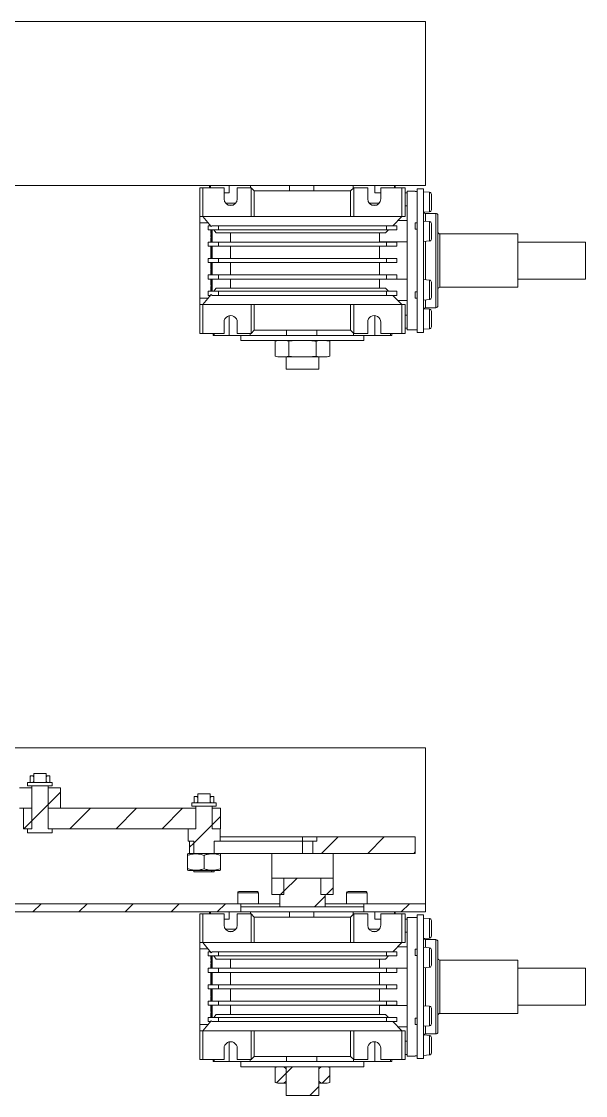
# Model space of a CAD drawing. Header units: millimetres. Extents: x 0 to 841, y 0 to 594.
# Drawn here: x 333.3 to 388.3, y 277.8 to 382.5 of the extents above; entities that cross this region are included whole.
import ezdxf

# ---------------------------------------------------------------- set-up
doc = ezdxf.new("R2010")
doc.units = ezdxf.units.MM

# ---------------------------------------------------------------- blocks, each defined once
blk = doc.blocks.new('SW_HATCH_0')
at = {"color": 0, "linetype": 'Continuous', "lineweight": 0}
for p, q in [((-28.09, 30.28), (-28.16, 30.21)), ((-25.2, 28.68), (-26.4, 27.48)), ((-12.13, 28.28), (-12.16, 28.25)), ((-26.4, 27.48), (-28, 25.88)), ((-22.27, 27.12), (-24.27, 25.12)), ((-17.78, 27.12), (-19.78, 25.12)), ((-13.29, 27.12), (-15.29, 25.12)), ((-9.6, 26.32), (-10.4, 25.52)), ((-28, 25.88), (-28.76, 25.12)), ((-10.4, 25.52), (-12.2, 23.72)), ((1.87, 24.32), (0.27, 22.72)), ((6.36, 24.32), (4.76, 22.72)), ((-12.2, 23.72), (-12.6, 23.32)), ((9.4, 22.87), (9.25, 22.72)), ((-10.39, 21.04), (-10.51, 20.92)), ((-2.13, 20.32), (-3.4, 19.05)), ((-3.4, 19.05), (-3.73, 18.72)), ((1.4, 19.36), (0.76, 18.72)), ((-27.08, 17.82), (-27.88, 17.02)), ((-22.59, 17.82), (-23.39, 17.02)), ((-18.1, 17.82), (-18.9, 17.02)), ((-13.61, 17.82), (-14.41, 17.02)), ((-9.12, 17.82), (-9.92, 17.02)), ((-3.73, 18.72), (-3.8, 18.65)), ((0.6, 18.56), (-0.44, 17.52)), ((8.84, 17.82), (8.04, 17.02)), ((-3.2, 1.29), (-4.13, 0.36)), ((-2.57, 1.92), (-3.2, 1.29)), ((1.07, 1.07), (0.32, 0.32)), ((0, 0), (-0.88, -0.88))]:
    blk.add_line(p, q, dxfattribs=at)

msp = doc.modelspace()

# ---------------------------------------------------------------- linework, layer by layer
at = {"color": 7, "linetype": 'Continuous', "lineweight": 15}
for p, q in [((372.71, 382.45), (330.71, 382.45)), ((372.71, 366.45), (372.71, 382.45)), ((372.71, 366.45), (330.71, 366.45)), ((351.66, 366.45), (351.66, 366.25)), ((351.73, 366.25), (351.73, 366.45)), ((353.56, 365.75), (353.56, 366.45)), ((355.63, 366.25), (355.63, 366.45)), ((359.44, 365.95), (359.44, 366.45)), ((361.83, 365.95), (361.83, 366.45)), ((365.66, 366.21), (365.66, 366.45)), ((367.78, 365.75), (367.78, 366.45)), ((369.67, 366.25), (369.67, 366.45)), ((369.76, 366.25), (369.76, 366.45)), ((350.71, 363.45), (350.71, 366.25)), ((351.01, 366.25), (350.71, 366.25)), ((351.01, 366.25), (351.01, 363.45)), ((353.07, 366.25), (351.01, 366.25)), ((353.07, 365.15), (353.07, 366.25)), ((353.56, 365.75), (353.07, 365.75)), ((355.71, 366.25), (354.35, 366.25)), ((354.35, 366.25), (354.35, 365.15)), ((355.71, 363.45), (355.71, 366.25)), ((356.01, 365.95), (355.71, 366.25)), ((356.01, 365.95), (356.01, 363.45)), ((365.41, 365.95), (356.01, 365.95)), ((365.71, 366.25), (365.41, 365.95)), ((365.41, 363.45), (365.41, 365.95)), ((365.71, 363.45), (365.71, 366.25)), ((367.07, 366.25), (365.71, 366.25)), ((367.07, 365.15), (367.07, 366.25)), ((368.35, 365.75), (367.78, 365.75)), ((370.41, 366.25), (368.35, 366.25)), ((368.35, 366.25), (368.35, 365.15)), ((370.41, 366.25), (370.41, 363.45)), ((370.71, 366.25), (370.41, 366.25)), ((370.71, 366.25), (370.71, 363.45)), ((370.91, 365.75), (370.71, 365.75)), ((371.71, 365.9), (370.91, 365.9)), ((370.91, 352.4), (370.91, 365.9)), ((371.71, 365.9), (371.71, 365.89)), ((371.71, 365.89), (371.91, 365.89)), ((372.51, 366.15), (371.91, 366.15)), ((371.91, 352.15), (371.91, 366.15)), ((372.51, 352.15), (372.51, 366.15)), ((373.11, 365.8), (372.51, 365.85)), ((373.29, 365.6), (373.29, 364.1)), ((354.21, 364.75), (353.21, 364.75)), ((353.93, 364.55), (353.49, 364.55)), ((368.21, 364.75), (367.21, 364.75)), ((367.93, 364.55), (367.49, 364.55)), ((370.91, 364.47), (370.71, 364.47)), ((351.01, 363.45), (350.71, 363.45)), ((350.71, 363.45), (350.71, 362.84)), ((355.71, 363.45), (351.01, 363.45)), ((351.01, 363.45), (351.82, 362.46)), ((356.01, 363.45), (355.71, 363.45)), ((365.41, 363.45), (356.01, 363.45)), ((365.71, 363.45), (365.41, 363.45)), ((370.41, 363.45), (365.71, 363.45)), ((370.41, 363.45), (369.51, 362.55)), ((370.71, 363.45), (370.41, 363.45)), ((372.54, 363.86), (373.11, 363.91)), ((373.71, 363.75), (372.71, 363.75)), ((373.91, 354.75), (373.91, 363.55)), ((350.71, 362.84), (350.71, 355.47)), ((351.51, 362.84), (350.71, 362.84)), ((351.51, 362.15), (351.51, 362.55)), ((351.74, 362.55), (351.51, 362.55)), ((351.91, 362.55), (351.82, 362.46)), ((351.91, 362.55), (352.51, 362.55)), ((352.51, 362.15), (352.51, 362.55)), ((352.51, 362.55), (368.91, 362.55)), ((368.91, 362.15), (368.91, 362.55)), ((368.91, 362.55), (369.51, 362.55)), ((369.51, 362.55), (369.91, 362.55)), ((369.91, 362.15), (369.91, 362.55)), ((370.91, 363.05), (370.01, 363.05)), ((371.91, 362.83), (371.71, 362.83)), ((371.71, 362.83), (371.71, 362.21)), ((373.11, 362.95), (372.51, 363)), ((373.29, 362.75), (373.29, 361.25)), ((352.51, 362.15), (351.51, 362.15)), ((351.77, 362.15), (351.77, 362.13)), ((351.81, 362.13), (351.77, 362.13)), ((351.77, 362.13), (351.77, 361.8)), ((351.81, 361.8), (351.77, 361.8)), ((351.81, 361.68), (351.77, 361.68)), ((351.77, 361.46), (351.77, 361.68)), ((351.77, 361.46), (351.81, 361.46)), ((351.77, 361.12), (351.77, 361.37)), ((351.81, 361.37), (351.77, 361.37)), ((351.81, 362.15), (351.81, 360.95)), ((351.91, 362.15), (351.91, 360.95)), ((352.31, 361.85), (352.07, 362.15)), ((368.81, 361.85), (352.31, 361.85)), ((368.91, 362.15), (352.51, 362.15)), ((353.68, 361.85), (353.68, 360.95)), ((368.21, 360.95), (368.21, 361.85)), ((369.11, 362.15), (368.81, 361.85)), ((369.91, 362.15), (368.91, 362.15)), ((371.71, 362.21), (371.91, 362.21)), ((381.71, 361.75), (374.11, 361.75)), ((381.71, 356.55), (381.71, 361.75)), ((351.51, 360.55), (351.51, 360.95)), ((351.51, 360.95), (352.51, 360.95)), ((352.51, 360.55), (351.51, 360.55)), ((351.77, 361.12), (351.81, 361.12)), ((351.77, 361.12), (351.77, 361)), ((351.81, 361), (351.77, 361)), ((351.77, 361), (351.77, 360.95)), ((351.77, 360.37), (351.77, 360.55)), ((351.77, 360.37), (351.81, 360.37)), ((351.77, 360.37), (351.77, 360.34)), ((351.81, 360.34), (351.77, 360.34)), ((351.77, 360.34), (351.77, 360.09)), ((351.81, 360.55), (351.81, 359.35)), ((351.91, 359.35), (351.91, 360.55)), ((352.51, 360.55), (352.51, 360.95)), ((352.51, 360.95), (368.91, 360.95)), ((368.91, 360.55), (352.51, 360.55)), ((353.68, 360.55), (353.68, 359.35)), ((370.91, 360.97), (368.21, 360.97)), ((368.21, 359.35), (368.21, 360.55)), ((368.91, 360.55), (368.91, 360.95)), ((368.91, 360.95), (369.91, 360.95)), ((369.91, 360.55), (368.91, 360.55)), ((369.91, 360.55), (369.91, 360.95)), ((372.51, 361), (373.11, 361.06)), ((388.31, 360.95), (381.71, 360.95)), ((388.31, 359.15), (388.31, 360.95)), ((351.51, 358.95), (351.51, 359.35)), ((351.51, 359.35), (352.51, 359.35)), ((351.81, 360.09), (351.77, 360.09)), ((351.77, 360.09), (351.77, 360.05)), ((351.81, 360.05), (351.77, 360.05)), ((351.77, 360.05), (351.77, 359.83)), ((351.77, 359.83), (351.77, 359.57)), ((351.81, 359.83), (351.77, 359.83)), ((351.77, 359.57), (351.81, 359.57)), ((351.77, 359.57), (351.77, 359.35)), ((352.51, 358.95), (352.51, 359.35)), ((352.51, 359.35), (368.91, 359.35)), ((368.91, 358.95), (368.91, 359.35)), ((368.91, 359.35), (369.91, 359.35)), ((369.91, 358.95), (369.91, 359.35)), ((388.31, 357.35), (388.31, 359.15)), ((352.51, 358.95), (351.51, 358.95)), ((351.77, 358.96), (351.77, 358.68)), ((351.77, 358.68), (351.81, 358.68)), ((351.77, 358.68), (351.77, 358.6)), ((351.81, 358.6), (351.77, 358.6)), ((351.77, 358.6), (351.77, 358.27)), ((351.81, 358.27), (351.77, 358.27)), ((351.81, 358.21), (351.77, 358.21)), ((351.77, 357.98), (351.77, 358.21)), ((351.81, 358.95), (351.81, 357.75)), ((351.91, 357.75), (351.91, 358.95)), ((368.91, 358.95), (352.51, 358.95)), ((353.68, 358.95), (353.68, 357.75)), ((368.21, 357.75), (368.21, 358.95)), ((369.91, 358.95), (368.91, 358.95)), ((351.51, 357.35), (351.51, 357.75)), ((351.51, 357.75), (352.51, 357.75)), ((352.51, 357.35), (351.51, 357.35)), ((351.81, 357.98), (351.77, 357.98)), ((351.77, 357.98), (351.77, 357.76)), ((351.81, 357.76), (351.77, 357.76)), ((351.77, 357.76), (351.77, 357.75)), ((351.77, 357.36), (351.77, 357.14)), ((351.77, 357.14), (351.81, 357.14)), ((351.77, 357.14), (351.77, 357.07)), ((351.81, 357.07), (351.77, 357.07)), ((351.77, 357.07), (351.77, 356.74)), ((351.81, 357.35), (351.81, 356.15)), ((351.91, 357.35), (351.91, 356.15)), ((352.51, 357.35), (352.51, 357.75)), ((352.51, 357.75), (368.91, 357.75)), ((368.91, 357.35), (352.51, 357.35)), ((353.68, 357.35), (353.68, 356.45)), ((368.21, 356.45), (368.21, 357.35)), ((370.91, 357.34), (368.21, 357.34)), ((368.91, 357.35), (368.91, 357.75)), ((368.91, 357.75), (369.91, 357.75)), ((369.91, 357.35), (368.91, 357.35)), ((369.91, 357.35), (369.91, 357.75)), ((373.11, 357.25), (372.51, 357.3)), ((373.29, 357.05), (373.29, 356.76)), ((381.71, 357.35), (388.31, 357.35)), ((351.51, 356.15), (351.51, 355.75)), ((351.51, 356.15), (352.51, 356.15)), ((351.81, 356.74), (351.77, 356.74)), ((351.77, 356.44), (351.77, 356.63)), ((351.81, 356.63), (351.77, 356.63)), ((351.77, 356.44), (351.81, 356.44)), ((351.77, 356.44), (351.77, 356.31)), ((351.81, 356.31), (351.77, 356.31)), ((351.77, 356.31), (351.77, 356.15)), ((352.31, 356.45), (352.07, 356.15)), ((352.31, 356.45), (368.81, 356.45)), ((352.51, 356.15), (352.51, 355.75)), ((352.51, 356.15), (368.91, 356.15)), ((368.81, 356.45), (369.11, 356.15)), ((368.91, 356.15), (368.91, 355.75)), ((368.91, 356.15), (369.91, 356.15)), ((369.91, 356.15), (369.91, 355.75)), ((371.91, 356.09), (371.71, 356.09)), ((371.71, 356.09), (371.71, 355.47)), ((373.29, 356.76), (373.29, 355.55)), ((374.11, 356.55), (381.71, 356.55)), ((351.51, 355.47), (350.71, 355.47)), ((350.71, 355.47), (350.71, 354.85)), ((351.82, 355.85), (351.01, 354.85)), ((351.74, 355.75), (351.51, 355.75)), ((351.91, 355.75), (351.82, 355.85)), ((351.91, 355.75), (352.51, 355.75)), ((352.51, 355.75), (368.91, 355.75)), ((368.91, 355.75), (369.51, 355.75)), ((369.51, 355.75), (370.41, 354.85)), ((369.91, 355.75), (369.51, 355.75)), ((370.01, 355.26), (370.91, 355.26)), ((371.71, 355.47), (371.91, 355.47)), ((372.51, 355.3), (373.11, 355.36)), ((350.71, 354.85), (350.71, 352.05)), ((350.71, 354.85), (351.01, 354.85)), ((351.01, 352.05), (351.01, 354.85)), ((351.01, 354.85), (355.71, 354.85)), ((355.71, 354.85), (355.71, 352.05)), ((355.71, 354.85), (356.01, 354.85)), ((356.01, 354.85), (356.01, 352.35)), ((356.01, 354.85), (365.41, 354.85)), ((365.41, 354.85), (365.41, 352.35)), ((365.41, 354.85), (365.71, 354.85)), ((365.71, 354.85), (365.71, 352.05)), ((365.71, 354.85), (370.41, 354.85)), ((370.41, 354.85), (370.41, 352.05)), ((370.41, 354.85), (370.71, 354.85)), ((370.71, 354.85), (370.71, 352.05)), ((373.11, 354.4), (372.54, 354.45)), ((372.71, 354.55), (373.71, 354.55)), ((373.29, 354.2), (373.29, 353.17)), ((353.07, 352.05), (353.07, 353.15)), ((353.56, 351.85), (353.56, 353.77)), ((354.35, 353.15), (354.35, 352.05)), ((367.07, 352.05), (367.07, 353.15)), ((367.78, 353.79), (367.78, 351.85)), ((368.35, 353.15), (368.35, 352.05)), ((370.91, 353.84), (370.71, 353.84)), ((373.29, 353.17), (373.29, 352.7)), ((350.71, 352.05), (351.01, 352.05)), ((351.01, 352.05), (353.07, 352.05)), ((351.99, 352.05), (351.99, 351.85)), ((352.1, 351.85), (351.99, 351.85)), ((352.1, 351.85), (352.1, 352.05)), ((353.56, 351.85), (352.1, 351.85)), ((355.61, 351.85), (353.56, 351.85)), ((354.35, 352.05), (355.71, 352.05)), ((354.71, 351.85), (354.71, 351.35)), ((355.61, 351.85), (355.61, 352.05)), ((359.17, 351.85), (355.61, 351.85)), ((355.71, 352.05), (356.01, 352.35)), ((356.01, 352.35), (365.41, 352.35)), ((359.17, 352.35), (359.17, 351.85)), ((362.1, 351.85), (359.17, 351.85)), ((362.1, 351.85), (362.1, 352.35)), ((365.69, 351.85), (362.1, 351.85)), ((365.41, 352.35), (365.71, 352.05)), ((365.69, 351.85), (365.69, 352.07)), ((367.78, 351.85), (365.69, 351.85)), ((365.71, 352.05), (367.07, 352.05)), ((366.71, 351.35), (366.71, 351.85)), ((369.29, 351.85), (367.78, 351.85)), ((368.35, 352.05), (370.41, 352.05)), ((369.29, 352.05), (369.29, 351.85)), ((369.29, 351.85), (369.43, 351.85)), ((369.43, 351.85), (369.43, 352.05)), ((370.41, 352.05), (370.71, 352.05)), ((370.91, 352.55), (370.71, 352.55)), ((370.91, 352.4), (371.71, 352.4)), ((371.71, 352.41), (371.71, 352.4)), ((371.91, 352.41), (371.71, 352.41)), ((371.91, 352.15), (372.51, 352.15)), ((372.51, 352.45), (373.11, 352.51)), ((354.71, 351.35), (366.71, 351.35)), ((358.31, 351.35), (358.04, 351.28)), ((358.04, 351.28), (358.39, 351.35)), ((358.04, 351.28), (358.04, 349.83)), ((359.37, 351.28), (360.08, 351.35)), ((359.37, 351.28), (359.37, 349.83)), ((362.05, 351.28), (362.4, 351.35)), ((362.05, 351.28), (362.05, 349.83)), ((363.39, 351.28), (363.11, 351.35)), ((363.39, 351.28), (363.39, 349.83)), ((358.04, 349.83), (358.31, 349.75)), ((358.39, 349.75), (358.31, 349.75)), ((358.39, 349.75), (359.02, 349.75)), ((359.37, 349.83), (359.02, 349.75)), ((360.08, 349.75), (359.02, 349.75)), ((359.11, 349.75), (359.11, 348.55)), ((360.08, 349.75), (361.34, 349.75)), ((362.05, 349.83), (361.34, 349.75)), ((362.4, 349.75), (361.34, 349.75)), ((362.31, 348.55), (362.31, 349.75)), ((362.4, 349.75), (363.03, 349.75)), ((363.39, 349.83), (363.03, 349.75)), ((363.11, 349.75), (363.03, 349.75)), ((363.11, 349.75), (363.39, 349.83)), ((362.31, 348.55), (359.11, 348.55)), ((372.71, 311.66), (332.11, 311.66)), ((372.71, 296.46), (372.71, 311.66)), ((334.15, 308.92), (334.15, 308.28)), ((334.41, 308.92), (334.15, 308.92)), ((334.41, 308.92), (334.51, 308.82)), ((334.41, 308.92), (334.51, 308.92)), ((334.51, 309.16), (334.51, 308.28)), ((334.51, 309.16), (335.71, 309.16)), ((335.71, 308.28), (335.71, 309.16)), ((335.71, 308.82), (335.82, 308.92)), ((335.71, 308.92), (335.82, 308.92)), ((336.07, 308.92), (335.82, 308.92)), ((336.07, 308.28), (336.07, 308.92)), ((333.91, 308.28), (333.91, 307.96)), ((333.91, 308.28), (336.28, 308.28)), ((333.91, 307.96), (336.28, 307.96)), ((334.31, 307.96), (334.31, 303.76)), ((334.51, 308.38), (334.41, 308.28)), ((334.51, 308.82), (334.51, 308.38)), ((335.71, 308.38), (335.71, 308.82)), ((335.82, 308.28), (335.71, 308.38)), ((335.91, 303.76), (335.91, 307.96)), ((336.28, 308.28), (336.31, 308.28)), ((336.28, 307.96), (336.31, 307.96)), ((336.31, 307.96), (336.31, 308.28)), ((333.11, 307.76), (334.31, 307.76)), ((334.31, 305.76), (334.31, 307.76)), ((335.91, 307.76), (335.91, 305.76)), ((335.91, 307.76), (337.11, 307.76)), ((337.11, 305.76), (337.11, 307.76)), ((350.41, 306.92), (350.15, 306.92)), ((350.15, 306.92), (350.15, 306.28)), ((350.41, 306.92), (350.51, 306.82)), ((350.41, 306.92), (350.51, 306.92)), ((350.51, 307.16), (350.51, 306.28)), ((350.51, 307.16), (351.71, 307.16)), ((350.51, 306.82), (350.51, 306.38)), ((351.71, 306.28), (351.71, 307.16)), ((351.71, 306.82), (351.82, 306.92)), ((351.71, 306.92), (351.82, 306.92)), ((351.71, 306.38), (351.71, 306.82)), ((352.07, 306.92), (351.82, 306.92)), ((352.07, 306.92), (352.07, 306.92)), ((352.07, 306.28), (352.07, 306.92)), ((352.07, 306.89), (352.07, 306.31)), ((334.31, 305.76), (333.11, 305.76)), ((333.51, 303.76), (333.51, 305.76)), ((333.51, 305.76), (334.31, 305.76)), ((334.31, 305.76), (334.31, 303.76)), ((335.91, 303.76), (335.91, 305.76)), ((335.91, 305.76), (350.31, 305.76)), ((337.11, 305.76), (335.91, 305.76)), ((349.91, 306.28), (349.91, 305.96)), ((349.91, 306.28), (352.31, 306.28)), ((349.91, 305.96), (352.31, 305.96)), ((350.31, 305.96), (350.31, 303.76)), ((350.31, 303.76), (350.31, 305.76)), ((350.51, 306.38), (350.41, 306.28)), ((351.82, 306.28), (351.71, 306.38)), ((351.91, 303.76), (351.91, 305.96)), ((351.91, 305.76), (351.91, 303.76)), ((351.91, 305.76), (352.71, 305.76)), ((352.31, 305.96), (352.31, 306.28)), ((352.71, 303.76), (352.71, 305.76)), ((333.51, 303.76), (334.31, 303.76)), ((333.91, 303.76), (333.91, 303.36)), ((333.91, 303.76), (334.31, 303.76)), ((335.91, 303.76), (336.31, 303.76)), ((335.91, 303.76), (350.31, 303.76)), ((336.31, 303.36), (336.31, 303.76)), ((349.56, 302.56), (349.56, 303.76)), ((350.31, 303.76), (349.56, 303.76)), ((351.91, 303.76), (352.71, 303.76)), ((352.67, 303.76), (351.91, 303.76)), ((352.67, 303.76), (352.67, 302.56)), ((333.91, 303.36), (336.31, 303.36)), ((360.71, 302.96), (352.67, 302.96)), ((360.71, 302.56), (360.71, 302.96)), ((362.11, 302.96), (360.71, 302.96)), ((362.11, 302.96), (362.11, 302.56)), ((362.11, 302.96), (371.71, 302.96)), ((371.71, 301.36), (371.71, 302.96)), ((349.56, 302.56), (350.11, 302.56)), ((349.71, 302.56), (349.71, 301.36)), ((349.71, 302.56), (350.11, 302.56)), ((350.11, 302.56), (350.11, 301.36)), ((352.11, 302.56), (352.67, 302.56)), ((352.11, 301.36), (352.11, 302.56)), ((352.67, 302.56), (360.71, 302.56)), ((360.71, 301.36), (360.71, 302.56)), ((360.71, 302.56), (361.71, 302.56)), ((361.71, 302.56), (361.71, 301.36)), ((361.71, 302.56), (362.11, 302.56)), ((349.59, 301.36), (349.51, 301.32)), ((349.51, 299.87), (349.51, 301.17)), ((349.79, 301.36), (349.59, 301.36)), ((352.64, 301.36), (349.79, 301.36)), ((351.11, 299.87), (351.11, 301.17)), ((352.71, 301.32), (352.64, 301.36)), ((352.64, 301.36), (360.71, 301.36)), ((352.71, 301.17), (352.71, 301.31)), ((352.71, 299.87), (352.71, 301.17)), ((357.71, 301.36), (357.71, 298.96)), ((360.71, 301.36), (361.71, 301.36)), ((361.71, 301.36), (371.71, 301.36)), ((363.71, 301.36), (363.71, 298.96)), ((349.51, 299.87), (349.51, 299.73)), ((349.51, 299.72), (349.59, 299.68)), ((349.79, 299.68), (349.59, 299.68)), ((352.64, 299.68), (349.79, 299.68)), ((350.11, 299.68), (350.11, 299.56)), ((350.11, 299.56), (352.11, 299.56)), ((352.11, 299.56), (352.11, 299.68)), ((352.64, 299.68), (352.71, 299.72)), ((357.71, 298.96), (357.71, 297.36)), ((358.91, 298.96), (357.71, 298.96)), ((358.91, 297.36), (358.91, 298.96)), ((362.51, 298.96), (358.91, 298.96)), ((362.51, 298.96), (362.51, 297.36)), ((363.71, 298.96), (362.51, 298.96)), ((363.71, 297.36), (363.71, 298.96)), ((354.41, 297.51), (354.41, 296.46)), ((354.56, 297.66), (355.62, 297.66)), ((355.62, 297.66), (356.26, 297.66)), ((356.41, 296.46), (356.41, 297.51)), ((358.91, 297.36), (357.71, 297.36)), ((358.51, 297.36), (358.51, 296.16)), ((358.91, 297.36), (358.51, 297.36)), ((363.71, 297.36), (362.51, 297.36)), ((362.91, 297.36), (362.51, 297.36)), ((362.91, 296.16), (362.91, 297.36)), ((365.01, 297.51), (365.01, 296.46)), ((365.16, 297.66), (365.93, 297.66)), ((365.93, 297.66), (366.86, 297.66)), ((367.01, 296.46), (367.01, 297.51)), ((354.71, 296.46), (331.51, 296.46)), ((354.71, 295.66), (354.71, 296.46)), ((358.51, 296.46), (354.71, 296.46)), ((366.71, 296.46), (362.91, 296.46)), ((366.71, 296.46), (366.71, 295.66)), ((372.71, 296.46), (366.71, 296.46)), ((372.71, 296.46), (372.71, 295.66)), ((351.66, 295.66), (330.71, 295.66)), ((350.71, 292.66), (350.71, 295.46)), ((351.01, 295.46), (350.71, 295.46)), ((351.01, 295.46), (351.01, 292.66)), ((353.07, 295.46), (351.01, 295.46)), ((351.66, 295.66), (351.66, 295.46)), ((351.73, 295.66), (351.66, 295.66)), ((351.73, 295.46), (351.73, 295.66)), ((353.56, 295.66), (351.73, 295.66)), ((353.07, 294.36), (353.07, 295.46)), ((353.56, 294.96), (353.56, 295.66)), ((355.63, 295.66), (353.56, 295.66)), ((355.71, 295.46), (354.35, 295.46)), ((354.35, 295.46), (354.35, 294.36)), ((354.71, 296.16), (354.71, 295.66)), ((366.71, 296.16), (354.71, 296.16)), ((355.63, 295.46), (355.63, 295.66)), ((359.44, 295.66), (355.63, 295.66)), ((355.71, 292.66), (355.71, 295.46)), ((356.01, 295.16), (355.71, 295.46)), ((359.44, 295.16), (359.44, 295.66)), ((361.83, 295.66), (359.44, 295.66)), ((361.83, 295.16), (361.83, 295.66)), ((365.66, 295.66), (361.83, 295.66)), ((365.71, 295.46), (365.41, 295.16)), ((365.66, 295.41), (365.66, 295.66)), ((367.78, 295.66), (365.66, 295.66)), ((365.71, 292.66), (365.71, 295.46)), ((367.07, 295.46), (365.71, 295.46)), ((366.71, 295.66), (366.71, 296.16)), ((367.07, 294.36), (367.07, 295.46)), ((367.78, 294.96), (367.78, 295.66)), ((369.67, 295.66), (367.78, 295.66)), ((370.41, 295.46), (368.35, 295.46)), ((368.35, 295.46), (368.35, 294.36)), ((369.67, 295.46), (369.67, 295.66)), ((369.76, 295.66), (369.67, 295.66)), ((369.76, 295.46), (369.76, 295.66)), ((372.71, 295.66), (369.76, 295.66)), ((370.41, 295.46), (370.41, 292.66)), ((370.71, 295.46), (370.41, 295.46)), ((370.71, 295.46), (370.71, 292.66)), ((372.51, 295.36), (371.91, 295.36)), ((371.91, 281.36), (371.91, 295.36)), ((372.51, 281.36), (372.51, 295.36)), ((353.56, 294.96), (353.07, 294.96)), ((356.01, 295.16), (356.01, 292.66)), ((365.41, 295.16), (356.01, 295.16)), ((365.41, 292.66), (365.41, 295.16)), ((368.35, 294.96), (367.78, 294.96)), ((370.91, 294.96), (370.71, 294.96)), ((371.71, 295.11), (370.91, 295.11)), ((370.91, 281.61), (370.91, 295.11)), ((371.71, 295.11), (371.71, 295.1)), ((371.71, 295.1), (371.91, 295.1)), ((373.11, 295.01), (372.51, 295.06)), ((373.29, 294.81), (373.29, 293.31)), ((354.21, 293.96), (353.21, 293.96)), ((353.93, 293.76), (353.49, 293.76)), ((368.21, 293.96), (367.21, 293.96)), ((367.93, 293.76), (367.49, 293.76)), ((370.91, 293.67), (370.71, 293.67)), ((351.01, 292.66), (350.71, 292.66)), ((350.71, 292.66), (350.71, 292.05)), ((355.71, 292.66), (351.01, 292.66)), ((351.01, 292.66), (351.82, 291.67)), ((356.01, 292.66), (355.71, 292.66)), ((365.41, 292.66), (356.01, 292.66)), ((365.71, 292.66), (365.41, 292.66)), ((370.41, 292.66), (365.71, 292.66)), ((370.41, 292.66), (369.51, 291.76)), ((370.91, 292.25), (370.01, 292.25)), ((370.71, 292.66), (370.41, 292.66)), ((373.11, 292.16), (372.51, 292.21)), ((372.54, 293.06), (373.11, 293.11)), ((373.71, 292.96), (372.71, 292.96)), ((373.91, 283.96), (373.91, 292.76)), ((351.51, 292.05), (350.71, 292.05)), ((350.71, 292.05), (350.71, 284.67)), ((351.51, 291.36), (351.51, 291.76)), ((351.74, 291.76), (351.51, 291.76)), ((352.51, 291.36), (351.51, 291.36)), ((351.77, 291.36), (351.77, 291.34)), ((351.81, 291.34), (351.77, 291.34)), ((351.77, 291.34), (351.77, 291.01)), ((351.81, 291.36), (351.81, 290.16)), ((351.91, 291.76), (351.82, 291.67)), ((351.91, 291.76), (352.51, 291.76)), ((351.91, 291.36), (351.91, 290.16)), ((352.31, 291.06), (352.07, 291.36)), ((368.81, 291.06), (352.31, 291.06)), ((352.51, 291.36), (352.51, 291.76)), ((352.51, 291.76), (368.91, 291.76)), ((368.91, 291.36), (352.51, 291.36)), ((353.68, 291.06), (353.68, 290.16)), ((368.21, 290.16), (368.21, 291.06)), ((369.11, 291.36), (368.81, 291.06)), ((368.91, 291.36), (368.91, 291.76)), ((368.91, 291.76), (369.51, 291.76)), ((369.91, 291.36), (368.91, 291.36)), ((369.51, 291.76), (369.91, 291.76)), ((369.91, 291.36), (369.91, 291.76)), ((371.91, 292.04), (371.71, 292.04)), ((371.71, 292.04), (371.71, 291.42)), ((371.71, 291.42), (371.91, 291.42)), ((373.29, 291.96), (373.29, 290.46)), ((351.51, 289.76), (351.51, 290.16)), ((351.51, 290.16), (352.51, 290.16)), ((351.81, 291.01), (351.77, 291.01)), ((351.81, 290.88), (351.77, 290.88)), ((351.77, 290.66), (351.77, 290.88)), ((351.77, 290.66), (351.81, 290.66)), ((351.81, 290.58), (351.77, 290.58)), ((351.77, 290.33), (351.77, 290.58)), ((351.77, 290.33), (351.81, 290.33)), ((351.77, 290.33), (351.77, 290.2)), ((351.81, 290.2), (351.77, 290.2)), ((351.77, 290.2), (351.77, 290.16)), ((352.51, 289.76), (352.51, 290.16)), ((352.51, 290.16), (368.91, 290.16)), ((370.91, 290.18), (368.21, 290.18)), ((368.91, 289.76), (368.91, 290.16)), ((368.91, 290.16), (369.91, 290.16)), ((369.91, 289.76), (369.91, 290.16)), ((372.51, 290.21), (373.11, 290.26)), ((381.71, 290.96), (374.11, 290.96)), ((381.71, 285.76), (381.71, 290.96)), ((388.31, 290.16), (381.71, 290.16)), ((388.31, 288.36), (388.31, 290.16)), ((352.51, 289.76), (351.51, 289.76)), ((351.77, 289.58), (351.77, 289.76)), ((351.77, 289.58), (351.81, 289.58)), ((351.77, 289.58), (351.77, 289.54)), ((351.81, 289.54), (351.77, 289.54)), ((351.77, 289.54), (351.77, 289.3)), ((351.81, 289.3), (351.77, 289.3)), ((351.77, 289.3), (351.77, 289.26)), ((351.81, 289.26), (351.77, 289.26)), ((351.77, 289.26), (351.77, 289.04)), ((351.77, 289.04), (351.77, 288.77)), ((351.81, 289.04), (351.77, 289.04)), ((351.81, 289.76), (351.81, 288.56)), ((351.91, 288.56), (351.91, 289.76)), ((368.91, 289.76), (352.51, 289.76)), ((353.68, 289.76), (353.68, 288.56)), ((368.21, 288.56), (368.21, 289.76)), ((369.91, 289.76), (368.91, 289.76)), ((351.51, 288.16), (351.51, 288.56)), ((351.51, 288.56), (352.51, 288.56)), ((352.51, 288.16), (351.51, 288.16)), ((351.77, 288.77), (351.81, 288.77)), ((351.77, 288.77), (351.77, 288.56)), ((351.77, 288.17), (351.77, 287.89)), ((351.81, 288.16), (351.81, 286.96)), ((351.91, 286.96), (351.91, 288.16)), ((352.51, 288.16), (352.51, 288.56)), ((352.51, 288.56), (368.91, 288.56)), ((368.91, 288.16), (352.51, 288.16)), ((353.68, 288.16), (353.68, 286.96)), ((368.21, 286.96), (368.21, 288.16)), ((368.91, 288.16), (368.91, 288.56)), ((368.91, 288.56), (369.91, 288.56)), ((369.91, 288.16), (368.91, 288.16)), ((369.91, 288.16), (369.91, 288.56)), ((388.31, 286.56), (388.31, 288.36)), ((351.51, 286.56), (351.51, 286.96)), ((351.51, 286.96), (352.51, 286.96)), ((351.77, 287.89), (351.81, 287.89)), ((351.77, 287.89), (351.77, 287.81)), ((351.81, 287.81), (351.77, 287.81)), ((351.77, 287.81), (351.77, 287.48)), ((351.81, 287.48), (351.77, 287.48)), ((351.81, 287.41), (351.77, 287.41)), ((351.77, 287.19), (351.77, 287.41)), ((351.81, 287.19), (351.77, 287.19)), ((351.77, 287.19), (351.77, 286.97)), ((351.81, 286.97), (351.77, 286.97)), ((351.77, 286.97), (351.77, 286.96)), ((352.51, 286.56), (352.51, 286.96)), ((352.51, 286.96), (368.91, 286.96)), ((368.91, 286.56), (368.91, 286.96)), ((368.91, 286.96), (369.91, 286.96)), ((369.91, 286.56), (369.91, 286.96)), ((352.51, 286.56), (351.51, 286.56)), ((351.77, 286.56), (351.77, 286.35)), ((351.77, 286.35), (351.81, 286.35)), ((351.77, 286.35), (351.77, 286.27)), ((351.81, 286.27), (351.77, 286.27)), ((351.77, 286.27), (351.77, 285.94)), ((351.81, 285.94), (351.77, 285.94)), ((351.81, 285.83), (351.77, 285.83)), ((351.77, 285.65), (351.77, 285.83)), ((351.81, 286.56), (351.81, 285.36)), ((351.91, 286.56), (351.91, 285.36)), ((368.91, 286.56), (352.51, 286.56)), ((353.68, 286.56), (353.68, 285.66)), ((368.21, 285.66), (368.21, 286.56)), ((370.91, 286.54), (368.21, 286.54)), ((369.91, 286.56), (368.91, 286.56)), ((373.11, 286.46), (372.51, 286.51)), ((373.29, 286.26), (373.29, 285.97)), ((373.29, 285.97), (373.29, 284.76)), ((381.71, 286.56), (388.31, 286.56)), ((351.82, 285.05), (351.01, 284.06)), ((351.51, 285.36), (351.51, 284.96)), ((351.51, 285.36), (352.51, 285.36)), ((351.74, 284.96), (351.51, 284.96)), ((351.77, 285.65), (351.77, 285.51)), ((351.77, 285.65), (351.81, 285.65)), ((351.81, 285.51), (351.77, 285.51)), ((351.77, 285.51), (351.77, 285.36)), ((351.91, 284.96), (351.82, 285.05)), ((351.91, 284.96), (352.51, 284.96)), ((352.31, 285.66), (352.07, 285.36)), ((352.31, 285.66), (368.81, 285.66)), ((352.51, 285.36), (352.51, 284.96)), ((352.51, 285.36), (368.91, 285.36)), ((352.51, 284.96), (368.91, 284.96)), ((368.81, 285.66), (369.11, 285.36)), ((368.91, 285.36), (368.91, 284.96)), ((368.91, 285.36), (369.91, 285.36)), ((368.91, 284.96), (369.51, 284.96)), ((369.51, 284.96), (370.41, 284.06)), ((369.91, 284.96), (369.51, 284.96)), ((369.91, 285.36), (369.91, 284.96)), ((371.91, 285.3), (371.71, 285.3)), ((371.71, 285.3), (371.71, 284.68)), ((374.11, 285.76), (381.71, 285.76)), ((351.51, 284.67), (350.71, 284.67)), ((350.71, 284.67), (350.71, 284.06)), ((350.71, 284.06), (350.71, 281.26)), ((350.71, 284.06), (351.01, 284.06)), ((351.01, 281.26), (351.01, 284.06)), ((351.01, 284.06), (355.71, 284.06)), ((355.71, 284.06), (355.71, 281.26)), ((355.71, 284.06), (356.01, 284.06)), ((356.01, 284.06), (356.01, 281.56)), ((356.01, 284.06), (365.41, 284.06)), ((365.41, 284.06), (365.41, 281.56)), ((365.41, 284.06), (365.71, 284.06)), ((365.71, 284.06), (365.71, 281.26)), ((365.71, 284.06), (370.41, 284.06)), ((370.01, 284.47), (370.91, 284.47)), ((370.41, 284.06), (370.41, 281.26)), ((370.41, 284.06), (370.71, 284.06)), ((370.71, 284.06), (370.71, 281.26)), ((371.71, 284.68), (371.91, 284.68)), ((372.51, 284.51), (373.11, 284.56)), ((372.71, 283.76), (373.71, 283.76)), ((353.56, 281.06), (353.56, 282.98)), ((367.78, 283), (367.78, 281.06)), ((370.91, 283.05), (370.71, 283.05)), ((373.11, 283.61), (372.54, 283.66)), ((373.29, 283.41), (373.29, 282.37)), ((353.07, 281.26), (353.07, 282.36)), ((354.35, 282.36), (354.35, 281.26)), ((367.07, 281.26), (367.07, 282.36)), ((368.35, 282.36), (368.35, 281.26)), ((370.91, 281.76), (370.71, 281.76)), ((372.51, 281.66), (373.11, 281.71)), ((373.29, 282.37), (373.29, 281.91)), ((350.71, 281.26), (351.01, 281.26)), ((351.01, 281.26), (353.07, 281.26)), ((351.99, 281.26), (351.99, 281.06)), ((352.1, 281.06), (351.99, 281.06)), ((352.1, 281.06), (352.1, 281.26)), ((353.56, 281.06), (352.1, 281.06)), ((355.61, 281.06), (353.56, 281.06)), ((354.35, 281.26), (355.71, 281.26)), ((354.71, 281.06), (354.71, 280.56)), ((355.61, 281.06), (355.61, 281.26)), ((359.17, 281.06), (355.61, 281.06)), ((355.71, 281.26), (356.01, 281.56)), ((356.01, 281.56), (365.41, 281.56)), ((359.17, 281.56), (359.17, 281.06)), ((362.1, 281.06), (359.17, 281.06)), ((362.1, 281.06), (362.1, 281.56)), ((365.69, 281.06), (362.1, 281.06)), ((365.41, 281.56), (365.71, 281.26)), ((365.69, 281.06), (365.69, 281.28)), ((367.78, 281.06), (365.69, 281.06)), ((365.71, 281.26), (367.07, 281.26)), ((366.71, 280.56), (366.71, 281.06)), ((369.29, 281.06), (367.78, 281.06)), ((368.35, 281.26), (370.41, 281.26)), ((369.29, 281.26), (369.29, 281.06)), ((369.29, 281.06), (369.43, 281.06)), ((369.43, 281.06), (369.43, 281.26)), ((370.41, 281.26), (370.71, 281.26)), ((370.91, 281.61), (371.71, 281.61)), ((371.71, 281.62), (371.71, 281.61)), ((371.91, 281.62), (371.71, 281.62)), ((371.91, 281.36), (372.51, 281.36)), ((354.71, 280.56), (366.71, 280.56)), ((358.04, 280.49), (358.31, 280.56)), ((358.04, 280.49), (358.04, 279.03)), ((358.91, 280.56), (359.11, 280.35)), ((359.11, 280.56), (359.11, 277.76)), ((359.11, 280.35), (359.11, 279.17)), ((362.31, 280.35), (362.52, 280.56)), ((362.31, 277.76), (362.31, 280.56)), ((362.31, 279.17), (362.31, 280.35)), ((363.11, 280.56), (363.39, 280.49)), ((363.39, 279.03), (363.39, 280.49)), ((358.31, 278.96), (358.04, 279.03)), ((358.91, 278.96), (358.31, 278.96)), ((359.11, 279.17), (358.91, 278.96)), ((359.11, 278.96), (358.91, 278.96)), ((362.52, 278.96), (362.31, 279.17)), ((362.52, 278.96), (362.31, 278.96)), ((363.11, 278.96), (362.52, 278.96)), ((363.39, 279.03), (363.11, 278.96)), ((359.11, 277.76), (362.31, 277.76))]:
    msp.add_line(p, q, dxfattribs=at)
at = {"color": 8, "linetype": 'Continuous', "lineweight": 15}
for p, q in [((373.11, 363.91), (373.11, 365.8)), ((372.71, 362.99), (372.71, 363.75)), ((373.71, 354.55), (373.71, 363.75)), ((373.11, 361.06), (373.11, 362.95)), ((374.11, 356.55), (374.11, 361.75)), ((372.71, 357.29), (372.71, 361.02)), ((373.11, 356.88), (373.11, 357.25)), ((373.11, 355.36), (373.11, 356.88)), ((372.71, 354.55), (372.71, 355.32)), ((373.11, 353.09), (373.11, 354.4)), ((373.11, 352.51), (373.11, 353.09)), ((355.65, 297.51), (354.41, 297.51)), ((356.41, 297.51), (355.65, 297.51)), ((365.92, 297.51), (365.01, 297.51)), ((367.01, 297.51), (365.92, 297.51)), ((373.11, 293.11), (373.11, 295.01)), ((372.71, 292.19), (372.71, 292.96)), ((373.11, 290.26), (373.11, 292.16)), ((373.71, 283.76), (373.71, 292.96)), ((372.71, 286.49), (372.71, 290.23)), ((374.11, 285.76), (374.11, 290.96)), ((373.11, 286.09), (373.11, 286.46)), ((373.11, 284.56), (373.11, 286.09)), ((372.71, 283.76), (372.71, 284.53)), ((373.11, 282.3), (373.11, 283.61)), ((373.11, 281.71), (373.11, 282.3))]:
    msp.add_line(p, q, dxfattribs=at)
at = {"color": 7, "linetype": 'Continuous', "lineweight": 15}
for centre, radius, start, end in [((373.09, 365.6), 0.2, 0.0014, 84.9991), ((353.71, 365.15), 0.64, 180, 0), ((367.71, 365.15), 0.64, 180, 0), ((372.71, 363.95), 0.2, 209.2649, 270), ((373.09, 364.1), 0.2, 275.0009, 359.9986), ((373.71, 363.55), 0.2, 359.9948, 90.0043), ((373.09, 362.75), 0.2, 0.0014, 84.9991), ((373.09, 361.25), 0.2, 275.0024, 359.998), ((374.11, 361.95), 0.2, 180.0007, 270.0019), ((373.09, 357.05), 0.2, 0.0017, 84.9983), ((374.11, 356.35), 0.2, 89.9974, 180.0001), ((373.09, 355.55), 0.2, 275.0017, 359.9983), ((372.71, 354.35), 0.2, 89.9994, 150.7371), ((373.09, 354.2), 0.2, 0.0017, 84.9983), ((373.71, 354.75), 0.2, 269.995, 0.0059), ((353.71, 353.15), 0.64, 359.9998, 180.0002), ((367.71, 353.15), 0.64, 359.9998, 180.0002), ((373.09, 352.7), 0.2, 275.0009, 359.999), ((354.56, 297.51), 0.15, 89.9965, 180.0035), ((356.26, 297.51), 0.15, 359.9965, 90.0035), ((365.16, 297.51), 0.15, 90.0043, 179.9957), ((366.86, 297.51), 0.15, 359.9965, 90.0035), ((353.71, 294.36), 0.64, 180, 0), ((367.71, 294.36), 0.64, 180, 0), ((373.09, 294.81), 0.2, 0.0014, 84.9991), ((373.09, 293.31), 0.2, 275.0009, 359.9986), ((372.71, 293.16), 0.2, 209.2649, 270), ((373.09, 291.96), 0.2, 0.0014, 84.9991), ((373.71, 292.76), 0.2, 359.9948, 90.0043), ((374.11, 291.16), 0.2, 180.0007, 270.0019), ((373.09, 290.46), 0.2, 275.0024, 359.998), ((373.09, 286.26), 0.2, 0.0017, 84.9983), ((374.11, 285.56), 0.2, 89.9974, 180.0001), ((372.71, 283.56), 0.2, 89.9994, 150.7371), ((373.09, 284.76), 0.2, 275.0017, 359.9983), ((373.71, 283.96), 0.2, 269.995, 0.0059), ((353.71, 282.36), 0.64, 359.9998, 180.0002), ((367.71, 282.36), 0.64, 359.9998, 180.0002), ((373.09, 283.41), 0.2, 0.0017, 84.9983), ((373.09, 281.91), 0.2, 275.0009, 359.999)]:
    msp.add_arc(centre, radius, start, end, dxfattribs=at)
for points, knots in [([(359.02, 351.35), (359.04, 351.35), (359.16, 351.33), (359.28, 351.3), (359.37, 351.28)], [0, 0, 0, 0, 0.198918, 1, 1, 1, 1]), ([(361.34, 351.35), (361.39, 351.35), (361.62, 351.33), (361.86, 351.3), (362.05, 351.28)], [0, 0, 0, 0, 0.202755, 1, 1, 1, 1]), ([(363.03, 351.35), (363.06, 351.35), (363.18, 351.33), (363.3, 351.3), (363.39, 351.28)], [0, 0, 0, 0, 0.2751931, 1, 1, 1, 1]), ([(358.39, 349.75), (358.37, 349.76), (358.25, 349.77), (358.13, 349.8), (358.04, 349.83)], [0, 0, 0, 0, 0.198892, 1, 1, 1, 1]), ([(360.08, 349.75), (360.04, 349.76), (359.8, 349.77), (359.56, 349.8), (359.37, 349.83)], [0, 0, 0, 0, 0.2027413, 1, 1, 1, 1]), ([(362.4, 349.75), (362.37, 349.76), (362.25, 349.78), (362.13, 349.81), (362.05, 349.83)], [0, 0, 0, 0, 0.275194, 1, 1, 1, 1]), ([(352.07, 306.92), (352.07, 306.92), (352.07, 306.91), (352.07, 306.9), (352.07, 306.89)], [0, 0, 0, 0, 0.1538762, 1, 1, 1, 1]), ([(349.51, 301.31), (349.51, 301.31), (349.51, 301.33), (349.51, 301.23), (349.51, 301.2), (349.51, 301.17)], [0, 0, 0, 0, 0.0295865, 0.3196728, 1, 1, 1, 1]), ([(349.51, 301.17), (349.65, 301.22), (349.93, 301.3), (350.35, 301.33), (350.75, 301.28), (350.99, 301.21), (351.11, 301.17)], [0, 0, 0, 0, 0.265474, 0.534751, 0.764447, 1, 1, 1, 1]), ([(351.11, 301.17), (351.18, 301.2), (351.38, 301.26), (351.72, 301.32), (352.2, 301.32), (352.52, 301.23), (352.71, 301.17)], [0, 0, 0, 0, 0.13205, 0.381401, 0.635841, 1, 1, 1, 1]), ([(351.11, 299.87), (350.97, 299.82), (350.69, 299.74), (350.28, 299.71), (349.88, 299.76), (349.63, 299.83), (349.51, 299.87)], [0, 0, 0, 0, 0.265473, 0.534751, 0.764447, 1, 1, 1, 1]), ([(352.71, 299.87), (352.52, 299.81), (352.2, 299.72), (351.72, 299.72), (351.38, 299.78), (351.18, 299.84), (351.11, 299.87)], [0, 0, 0, 0, 0.364157, 0.612216, 0.867951, 1, 1, 1, 1]), ([(352.71, 299.73), (352.71, 299.73), (352.71, 299.71), (352.71, 299.81), (352.71, 299.84), (352.71, 299.87)], [0, 0, 0, 0, 0.029606, 0.319707, 1, 1, 1, 1])]:
    msp.add_open_spline(points, degree=3, knots=knots, dxfattribs=at)

# ---------------------------------------------------------------- block references
at = {"color": 7, "linetype": 'Continuous', "lineweight": 0}
msp.add_blockref('SW_HATCH_0', (362.31, 278.64), dxfattribs=at)

doc.saveas('drawing.dxf')
